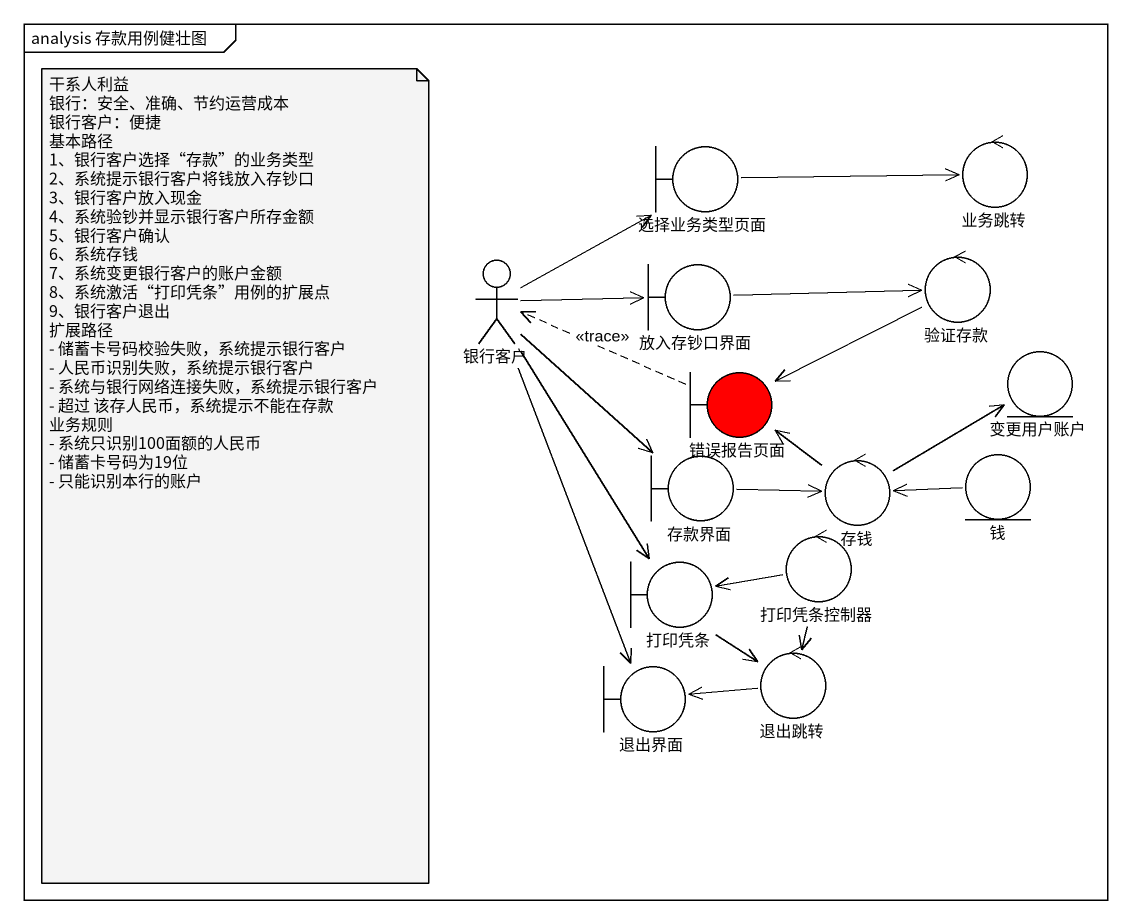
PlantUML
@startuml
mainframe analysis 存款用例健壮图
control 业务跳转
boundary 选择业务类型页面
actor 银行客户
boundary 放入存钞口界面
control 验证存款
boundary 错误报告页面 #FF0000
entity 变更用户账户
boundary 存款界面
control 存钱
entity 钱
control 打印凭条控制器
boundary 打印凭条
boundary 退出界面
control 退出跳转
选择业务类型页面 -right-> 业务跳转
银行客户 -up-> 选择业务类型页面
银行客户 -right-> 放入存钞口界面
银行客户 --> 存款界面
银行客户 --> 打印凭条
银行客户 --> 退出界面
放入存钞口界面 -right-> 验证存款
验证存款 -left-> 错误报告页面
错误报告页面 .left.> 银行客户 : <<trace>>
存款界面 -right-> 存钱
存钱 -up-> 错误报告页面
存钱 -right-> 变更用户账户
钱 -left-> 存钱
打印凭条控制器 -left-> 打印凭条
打印凭条控制器 --> 退出跳转
打印凭条 --> 退出跳转
退出跳转 -left-> 退出界面
note as N1
  干系人利益
  银行：安全、准确、节约运营成本
  银行客户：便捷
  基本路径
  1、银行客户选择“存款”的业务类型
  2、系统提示银行客户将钱放入存钞口
  3、银行客户放入现金
  4、系统验钞并显示银行客户所存金额
  5、银行客户确认
  6、系统存钱
  7、系统变更银行客户的账户金额
  8、系统激活“打印凭条”用例的扩展点
  9、银行客户退出
  扩展路径
  - 储蓄卡号码校验失败，系统提示银行客户
  - 人民币识别失败，系统提示银行客户
  - 系统与银行网络连接失败，系统提示银行客户
  - 超过 该存人民币，系统提示不能在存款
  业务规则
  - 系统只识别100面额的人民币
  - 储蓄卡号码为19位
  - 只能识别本行的账户
end note
@enduml
